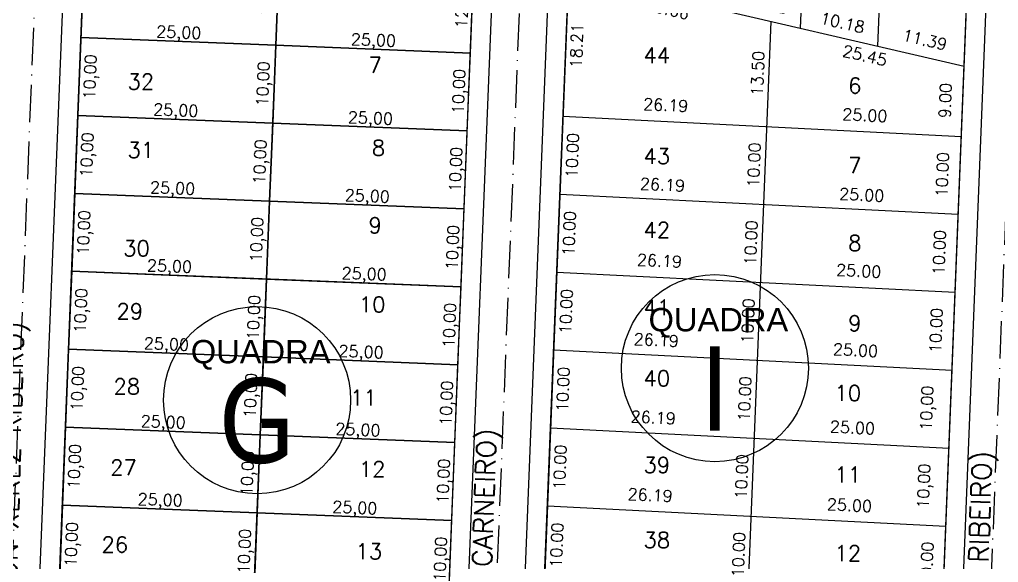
# Model space of a CAD drawing. Header units: millimetres. Extents: x 1794 to 8081, y 409 to 2272.
# Drawn here: x 5747 to 5872.6, y 897.6 to 967.2 of the extents above; entities that cross this region are included whole.
import ezdxf
from ezdxf.enums import TextEntityAlignment as Align

# ---------------------------------------------------------------- set-up
doc = ezdxf.new("R2010")
doc.units = ezdxf.units.MM
doc.linetypes.add('ACAD_ISO10W100', pattern=[18, 12, -3, 0, -3])
for name, color, linetype in [('02 - EIXO VIA', 2, 'ACAD_ISO10W100'), ('03 - CALÇADA', 1, 'Continuous'), ('BOUNDARY LOTES', 2, 'Continuous'), ('boundary quadras', 232, 'Continuous'), ('COT', 8, 'Continuous'), ('LOTES', 2, 'Continuous'), ('QUADRAS', 3, 'Continuous'), ('texto - ruas', 2, 'Continuous'), ('Texto Lotes', 31, 'Continuous'), ('TEXTO-80', 3, 'Continuous')]:
    doc.layers.add(name, color=color, linetype=linetype)
doc.styles.add('arcad1', font='romans.shx')
doc.styles.add('style1', font='tahoma.ttf')
doc.dimstyles.new('REGIS', dxfattribs={"dimtxt": 1.5, "dimasz": 0.12, "dimexe": 0, "dimexo": 0, "dimgap": 0, "dimtad": 0, "dimzin": 4, "dimdsep": 46, "dimtxsty": 'arcad1', "dimblk1": 'BOLA', "dimblk2": 'BOLA', "dimsah": 1, "dimcen": 0.12, "dimse1": 1, "dimse2": 1, "dimsd1": 1, "dimsd2": 1, "dimclrd": 256, "dimclre": 8, "dimclrt": 1, "dimadec": 0, "dimazin": 0, "dimtfac": 1.2, "dimtix": 1, "dimtmove": 2, "dimatfit": 3, "dimldrblk": 'BOLA', "dimfxl": 0, "dimfxlon": 1, "dimtvp": 2, "dimtolj": 1, "dimtzin": 4, "dimarcsym": 0})

# ---------------------------------------------------------------- blocks, each defined once
blk = doc.blocks.new('*D847')
at = {"layer": 'Defpoints', "color": 0}
for p in [(5837.28, 968.39), (5847.19, 966.09), (5846.99, 965.19)]:
    blk.add_point(p, dxfattribs=at)
at = {"layer": 'COT', "color": 1, "insert": (5842.71, 969.27), "char_height": 1.5, "attachment_point": 5, "rotation": 346.9164, "style": 'arcad1'}
blk.add_mtext('\\A1;10.18', dxfattribs=at)
blk = doc.blocks.new('BOLA')
for p, q in [((-1, 0), (1, 0)), ((0, -1), (0, 1))]:
    blk.add_line(p, q)
blk.add_circle((0, 0), 0.3)
blk = doc.blocks.new('*D848')
at = {"layer": 'Defpoints', "color": 0}
for p in [(5847.19, 966.09), (5857.11, 963.78), (5856.87, 962.72)]:
    blk.add_point(p, dxfattribs=at)
at = {"layer": 'COT', "color": 1, "insert": (5852.59, 966.8), "char_height": 1.5, "attachment_point": 5, "rotation": 346.9164, "style": 'arcad1'}
blk.add_mtext('\\A1;10.18', dxfattribs=at)
blk = doc.blocks.new('*D849')
at = {"layer": 'Defpoints', "color": 0}
for p in [(5857.11, 963.78), (5868.21, 961.2), (5868.02, 960.39)]:
    blk.add_point(p, dxfattribs=at)
at = {"layer": 'COT', "color": 1, "insert": (5863.15, 964.6), "char_height": 1.5, "attachment_point": 5, "rotation": 346.9164, "style": 'arcad1'}
blk.add_mtext('\\A1;11.39', dxfattribs=at)
blk = doc.blocks.new('*D182')
at = {"layer": 'Defpoints', "color": 0}
for p in [(5848.24, 992.28), (5847.19, 966.09), (5848.99, 966.01)]:
    blk.add_point(p, dxfattribs=at)
at = {"layer": 'COT', "color": 1, "insert": (5846.51, 979.23), "char_height": 1.5, "attachment_point": 5, "rotation": 87.719, "style": 'arcad1'}
blk.add_mtext('\\A1;26.22', dxfattribs=at)
blk = doc.blocks.new('*D183')
at = {"layer": 'Defpoints', "color": 0}
for p in [(5858.15, 989.88), (5857.11, 963.78), (5858.66, 963.72)]:
    blk.add_point(p, dxfattribs=at)
at = {"layer": 'COT', "color": 1, "insert": (5856.18, 976.89), "char_height": 1.5, "attachment_point": 5, "rotation": 87.719, "style": 'arcad1'}
blk.add_mtext('\\A1;26.12', dxfattribs=at)
blk = doc.blocks.new('*D184')
at = {"layer": 'Defpoints', "color": 0}
for p in [(5869.23, 986.92), (5868.21, 961.2), (5869.15, 961.17)]:
    blk.add_point(p, dxfattribs=at)
at = {"layer": 'COT', "color": 1, "insert": (5866.67, 974.14), "char_height": 1.5, "attachment_point": 5, "rotation": 87.719, "style": 'arcad1'}
blk.add_mtext('\\A1;25.74', dxfattribs=at)
blk = doc.blocks.new('*D850')
at = {"layer": 'Defpoints', "color": 0}
for p in [(5817.45, 973), (5843.42, 966.96), (5842.41, 962.62)]:
    blk.add_point(p, dxfattribs=at)
at = {"layer": 'COT', "color": 1, "insert": (5830.1, 968.56), "char_height": 1.5, "attachment_point": 5, "rotation": 346.9164, "style": 'arcad1'}
blk.add_mtext('\\A1;26.66', dxfattribs=at)
blk = doc.blocks.new('*D185')
at = {"layer": 'Defpoints', "color": 0}
for p in [(5843.42, 966.96), (5868.21, 961.2), (5867.18, 956.78)]:
    blk.add_point(p, dxfattribs=at)
at = {"layer": 'COT', "color": 1, "insert": (5855.46, 962.59), "char_height": 1.5, "attachment_point": 5, "rotation": 346.9164, "style": 'arcad1'}
blk.add_mtext('\\A1;25.45', dxfattribs=at)
blk = doc.blocks.new('*D851')
at = {"layer": 'Defpoints', "color": 0}
for p in [(5817.45, 973), (5816.72, 954.8), (5821.12, 954.63)]:
    blk.add_point(p, dxfattribs=at)
at = {"layer": 'COT', "color": 1, "insert": (5818.48, 963.85), "char_height": 1.5, "attachment_point": 5, "rotation": 87.719, "style": 'arcad1'}
blk.add_mtext('\\A1;18.21', dxfattribs=at)
blk = doc.blocks.new('*D852')
at = {"layer": 'Defpoints', "color": 0}
for p in [(5816.72, 954.8), (5816.32, 944.81), (5820.72, 944.64)]:
    blk.add_point(p, dxfattribs=at)
at = {"layer": 'COT', "color": 1, "insert": (5817.92, 949.75), "char_height": 1.5, "attachment_point": 5, "rotation": 87.719, "style": 'arcad1'}
blk.add_mtext('\\A1;10.00', dxfattribs=at)
blk = doc.blocks.new('*D853')
at = {"layer": 'Defpoints', "color": 0}
for p in [(5816.32, 944.81), (5815.93, 934.82), (5820.32, 934.64)]:
    blk.add_point(p, dxfattribs=at)
at = {"layer": 'COT', "color": 1, "insert": (5817.52, 939.76), "char_height": 1.5, "attachment_point": 5, "rotation": 87.719, "style": 'arcad1'}
blk.add_mtext('\\A1;10.00', dxfattribs=at)
blk = doc.blocks.new('*D854')
at = {"layer": 'Defpoints', "color": 0}
for p in [(5815.93, 934.82), (5815.53, 924.83), (5819.92, 924.65)]:
    blk.add_point(p, dxfattribs=at)
at = {"layer": 'COT', "color": 1, "insert": (5817.13, 929.77), "char_height": 1.5, "attachment_point": 5, "rotation": 87.719, "style": 'arcad1'}
blk.add_mtext('\\A1;10.00', dxfattribs=at)
blk = doc.blocks.new('*D855')
at = {"layer": 'Defpoints', "color": 0}
for p in [(5815.53, 924.83), (5815.13, 914.83), (5819.53, 914.66)]:
    blk.add_point(p, dxfattribs=at)
at = {"layer": 'COT', "color": 1, "insert": (5816.73, 919.77), "char_height": 1.5, "attachment_point": 5, "rotation": 87.719, "style": 'arcad1'}
blk.add_mtext('\\A1;10.00', dxfattribs=at)
blk = doc.blocks.new('*D856')
at = {"layer": 'Defpoints', "color": 0}
for p in [(5815.13, 914.83), (5814.73, 904.84), (5819.13, 904.67)]:
    blk.add_point(p, dxfattribs=at)
at = {"layer": 'COT', "color": 1, "insert": (5816.33, 909.78), "char_height": 1.5, "attachment_point": 5, "rotation": 87.719, "style": 'arcad1'}
blk.add_mtext('\\A1;10.00', dxfattribs=at)
blk = doc.blocks.new('*D857')
at = {"layer": 'Defpoints', "color": 0}
for p in [(5814.73, 904.84), (5814.33, 894.85), (5818.73, 894.67)]:
    blk.add_point(p, dxfattribs=at)
at = {"layer": 'COT', "color": 1, "insert": (5815.93, 899.79), "char_height": 1.5, "attachment_point": 5, "rotation": 87.719, "style": 'arcad1'}
blk.add_mtext('\\A1;10.00', dxfattribs=at)
blk = doc.blocks.new('*D869')
at = {"layer": 'Defpoints', "color": 0}
for p in [(5843.42, 966.96), (5842.88, 953.48), (5844.44, 953.42)]:
    blk.add_point(p, dxfattribs=at)
at = {"layer": 'COT', "color": 1, "insert": (5841.71, 960.28), "char_height": 1.5, "attachment_point": 5, "rotation": 87.719, "style": 'arcad1'}
blk.add_mtext('\\A1;13.50', dxfattribs=at)
blk = doc.blocks.new('*D870')
at = {"layer": 'Defpoints', "color": 0}
for p in [(5842.88, 953.48), (5842.48, 943.48), (5844.04, 943.42)]:
    blk.add_point(p, dxfattribs=at)
at = {"layer": 'COT', "color": 1, "insert": (5841.24, 948.54), "char_height": 1.5, "attachment_point": 5, "rotation": 87.719, "style": 'arcad1'}
blk.add_mtext('\\A1;10.00', dxfattribs=at)
blk = doc.blocks.new('*D871')
at = {"layer": 'Defpoints', "color": 0}
for p in [(5842.48, 943.48), (5842.08, 933.49), (5843.64, 933.43)]:
    blk.add_point(p, dxfattribs=at)
at = {"layer": 'COT', "color": 1, "insert": (5840.84, 938.55), "char_height": 1.5, "attachment_point": 5, "rotation": 87.719, "style": 'arcad1'}
blk.add_mtext('\\A1;10.00', dxfattribs=at)
blk = doc.blocks.new('*D872')
at = {"layer": 'Defpoints', "color": 0}
for p in [(5842.08, 933.49), (5841.69, 923.5), (5843.25, 923.44)]:
    blk.add_point(p, dxfattribs=at)
at = {"layer": 'COT', "color": 1, "insert": (5840.45, 928.55), "char_height": 1.5, "attachment_point": 5, "rotation": 87.719, "style": 'arcad1'}
blk.add_mtext('\\A1;10.00', dxfattribs=at)
blk = doc.blocks.new('*D873')
at = {"layer": 'Defpoints', "color": 0}
for p in [(5841.69, 923.5), (5841.29, 913.51), (5842.85, 913.44)]:
    blk.add_point(p, dxfattribs=at)
at = {"layer": 'COT', "color": 1, "insert": (5840.05, 918.56), "char_height": 1.5, "attachment_point": 5, "rotation": 87.719, "style": 'arcad1'}
blk.add_mtext('\\A1;10.00', dxfattribs=at)
blk = doc.blocks.new('*D874')
at = {"layer": 'Defpoints', "color": 0}
for p in [(5841.29, 913.51), (5840.89, 903.51), (5842.45, 903.45)]:
    blk.add_point(p, dxfattribs=at)
at = {"layer": 'COT', "color": 1, "insert": (5839.65, 908.57), "char_height": 1.5, "attachment_point": 5, "rotation": 87.719, "style": 'arcad1'}
blk.add_mtext('\\A1;10.00', dxfattribs=at)
blk = doc.blocks.new('*D875')
at = {"layer": 'Defpoints', "color": 0}
for p in [(5840.89, 903.51), (5840.49, 893.52), (5842.05, 893.46)]:
    blk.add_point(p, dxfattribs=at)
at = {"layer": 'COT', "color": 1, "insert": (5839.25, 898.58), "char_height": 1.5, "attachment_point": 5, "rotation": 87.719, "style": 'arcad1'}
blk.add_mtext('\\A1;10.00', dxfattribs=at)
blk = doc.blocks.new('*D883')
at = {"layer": 'Defpoints', "color": 0}
for p in [(5868.21, 961.2), (5867.85, 952.21), (5868.6, 952.18)]:
    blk.add_point(p, dxfattribs=at)
at = {"layer": 'COT', "color": 1, "insert": (5865.78, 956.8), "char_height": 1.5, "attachment_point": 5, "rotation": 87.719, "style": 'arcad1'}
blk.add_mtext('\\A1;9.00', dxfattribs=at)
blk = doc.blocks.new('*D884')
at = {"layer": 'Defpoints', "color": 0}
for p in [(5867.85, 952.21), (5867.45, 942.22), (5868.2, 942.19)]:
    blk.add_point(p, dxfattribs=at)
at = {"layer": 'COT', "color": 1, "insert": (5865.4, 947.3), "char_height": 1.5, "attachment_point": 5, "rotation": 87.719, "style": 'arcad1'}
blk.add_mtext('\\A1;10.00', dxfattribs=at)
blk = doc.blocks.new('*D885')
at = {"layer": 'Defpoints', "color": 0}
for p in [(5867.45, 942.22), (5867.05, 932.23), (5867.8, 932.2)]:
    blk.add_point(p, dxfattribs=at)
at = {"layer": 'COT', "color": 1, "insert": (5865, 937.31), "char_height": 1.5, "attachment_point": 5, "rotation": 87.719, "style": 'arcad1'}
blk.add_mtext('\\A1;10.00', dxfattribs=at)
blk = doc.blocks.new('*D886')
at = {"layer": 'Defpoints', "color": 0}
for p in [(5867.05, 932.23), (5866.65, 922.23), (5867.4, 922.2)]:
    blk.add_point(p, dxfattribs=at)
at = {"layer": 'COT', "color": 1, "insert": (5864.6, 927.32), "char_height": 1.5, "attachment_point": 5, "rotation": 87.719, "style": 'arcad1'}
blk.add_mtext('\\A1;10.00', dxfattribs=at)
blk = doc.blocks.new('*D887')
at = {"layer": 'Defpoints', "color": 0}
for p in [(5865.86, 902.25), (5865.46, 892.25), (5866.21, 892.23)]:
    blk.add_point(p, dxfattribs=at)
at = {"layer": 'COT', "color": 1, "insert": (5863.41, 897.34), "char_height": 1.5, "attachment_point": 5, "rotation": 87.719, "style": 'arcad1'}
blk.add_mtext('\\A1;10.00', dxfattribs=at)
blk = doc.blocks.new('*D199')
at = {"layer": 'Defpoints', "color": 0}
for p in [(5814.73, 904.84), (5840.89, 903.51), (5840.84, 902.56)]:
    blk.add_point(p, dxfattribs=at)
at = {"layer": 'COT', "color": 1, "insert": (5827.91, 906.22), "char_height": 1.5, "attachment_point": 5, "rotation": 357.0961, "style": 'arcad1'}
blk.add_mtext('\\A1;26.19', dxfattribs=at)
blk = doc.blocks.new('*D200')
at = {"layer": 'Defpoints', "color": 0}
for p in [(5840.89, 903.51), (5865.86, 902.25), (5865.81, 901.29)]:
    blk.add_point(p, dxfattribs=at)
at = {"layer": 'COT', "color": 1, "insert": (5853.48, 904.92), "char_height": 1.5, "attachment_point": 5, "rotation": 357.0961, "style": 'arcad1'}
blk.add_mtext('\\A1;25.00', dxfattribs=at)
blk = doc.blocks.new('*D201')
at = {"layer": 'Defpoints', "color": 0}
for p in [(5815.13, 914.83), (5841.29, 913.51), (5841.24, 912.51)]:
    blk.add_point(p, dxfattribs=at)
at = {"layer": 'COT', "color": 1, "insert": (5828.31, 916.17), "char_height": 1.5, "attachment_point": 5, "rotation": 357.0961, "style": 'arcad1'}
blk.add_mtext('\\A1;26.19', dxfattribs=at)
blk = doc.blocks.new('*D916')
at = {"layer": 'Defpoints', "color": 0}
for p in [(5841.29, 913.51), (5866.26, 912.24), (5866.21, 911.25)]:
    blk.add_point(p, dxfattribs=at)
at = {"layer": 'COT', "color": 1, "insert": (5853.87, 914.88), "char_height": 1.5, "attachment_point": 5, "rotation": 357.0961, "style": 'arcad1'}
blk.add_mtext('\\A1;25.00', dxfattribs=at)
blk = doc.blocks.new('*D202')
at = {"layer": 'Defpoints', "color": 0}
for p in [(5815.53, 924.83), (5841.69, 923.5), (5841.63, 922.44)]:
    blk.add_point(p, dxfattribs=at)
at = {"layer": 'COT', "color": 1, "insert": (5828.7, 926.1), "char_height": 1.5, "attachment_point": 5, "rotation": 357.0961, "style": 'arcad1'}
blk.add_mtext('\\A1;26.19', dxfattribs=at)
blk = doc.blocks.new('*D203')
at = {"layer": 'Defpoints', "color": 0}
for p in [(5841.69, 923.5), (5866.65, 922.23), (5866.6, 921.17)]:
    blk.add_point(p, dxfattribs=at)
at = {"layer": 'COT', "color": 1, "insert": (5854.27, 924.8), "char_height": 1.5, "attachment_point": 5, "rotation": 357.0961, "style": 'arcad1'}
blk.add_mtext('\\A1;25.00', dxfattribs=at)
blk = doc.blocks.new('*D204')
at = {"layer": 'Defpoints', "color": 0}
for p in [(5815.93, 934.82), (5842.08, 933.49), (5842.04, 932.61)]:
    blk.add_point(p, dxfattribs=at)
at = {"layer": 'COT', "color": 1, "insert": (5829.11, 936.27), "char_height": 1.5, "attachment_point": 5, "rotation": 357.0961, "style": 'arcad1'}
blk.add_mtext('\\A1;26.19', dxfattribs=at)
blk = doc.blocks.new('*D205')
at = {"layer": 'Defpoints', "color": 0}
for p in [(5842.08, 933.49), (5867.05, 932.23), (5867.01, 931.34)]:
    blk.add_point(p, dxfattribs=at)
at = {"layer": 'COT', "color": 1, "insert": (5854.67, 934.97), "char_height": 1.5, "attachment_point": 5, "rotation": 357.0961, "style": 'arcad1'}
blk.add_mtext('\\A1;25.00', dxfattribs=at)
blk = doc.blocks.new('*D206')
at = {"layer": 'Defpoints', "color": 0}
for p in [(5816.32, 944.81), (5842.48, 943.48), (5842.42, 942.36)]:
    blk.add_point(p, dxfattribs=at)
at = {"layer": 'COT', "color": 1, "insert": (5829.5, 946.02), "char_height": 1.5, "attachment_point": 5, "rotation": 357.0961, "style": 'arcad1'}
blk.add_mtext('\\A1;26.19', dxfattribs=at)
blk = doc.blocks.new('*D917')
at = {"layer": 'Defpoints', "color": 0}
for p in [(5842.48, 943.48), (5867.45, 942.22), (5867.39, 941.09)]:
    blk.add_point(p, dxfattribs=at)
at = {"layer": 'COT', "color": 1, "insert": (5855.06, 944.72), "char_height": 1.5, "attachment_point": 5, "rotation": 357.0961, "style": 'arcad1'}
blk.add_mtext('\\A1;25.00', dxfattribs=at)
blk = doc.blocks.new('*D207')
at = {"layer": 'Defpoints', "color": 0}
for p in [(5816.72, 954.8), (5842.88, 953.48), (5842.83, 952.57)]:
    blk.add_point(p, dxfattribs=at)
at = {"layer": 'COT', "color": 1, "insert": (5829.91, 956.23), "char_height": 1.5, "attachment_point": 5, "rotation": 357.0961, "style": 'arcad1'}
blk.add_mtext('\\A1;26.19', dxfattribs=at)
blk = doc.blocks.new('*D208')
at = {"layer": 'Defpoints', "color": 0}
for p in [(5842.88, 953.48), (5867.85, 952.21), (5867.8, 951.3)]:
    blk.add_point(p, dxfattribs=at)
at = {"layer": 'COT', "color": 1, "insert": (5855.47, 954.93), "char_height": 1.5, "attachment_point": 5, "rotation": 357.0961, "style": 'arcad1'}
blk.add_mtext('\\A1;25.00', dxfattribs=at)
blk = doc.blocks.new('NUM_quadra')
blk.add_circle((0, 0), 0.2)
at = {"insert": (-0.1419, 0.1285), "char_height": 0.05, "width": 0.2663, "attachment_point": 1, "style": 'style1'}
blk.add_mtext('\\fArial|b0|i0|c0|p34;QUADRA', dxfattribs=at)
at = {"style": 'style1'}
blk.add_attdef('00', text='', height=0.18, dxfattribs=at).set_placement((0, -0.1335), align=Align.CENTER)
blk = doc.blocks.new('*D1292')
at = {"layer": 'Defpoints', "color": 0}
for p in [(5755.45, 979.3), (5754.87, 964.89), (5759.98, 964.69)]:
    blk.add_point(p, dxfattribs=at)
at = {"layer": 'COT', "color": 1, "insert": (5756.7, 972.03), "char_height": 1.5, "attachment_point": 5, "rotation": 87.719, "style": 'arcad1'}
blk.add_mtext('\\A1;14,42', dxfattribs=at)
blk = doc.blocks.new('*D1293')
at = {"layer": 'Defpoints', "color": 0}
for p in [(5805.31, 974.92), (5807.81, 974.82), (5804.84, 962.9)]:
    blk.add_point(p, dxfattribs=at)
at = {"layer": 'COT', "color": 1, "insert": (5804.01, 968.95), "char_height": 1.5, "attachment_point": 5, "rotation": 87.7435, "style": 'arcad1'}
blk.add_mtext('\\A1;12,03', dxfattribs=at)
blk = doc.blocks.new('*D1294')
at = {"layer": 'Defpoints', "color": 0}
for p in [(5780.4, 977.11), (5779.88, 963.89), (5782.22, 963.8)]:
    blk.add_point(p, dxfattribs=at)
at = {"layer": 'COT', "color": 1, "insert": (5778.92, 970.55), "char_height": 1.5, "attachment_point": 5, "rotation": 87.719, "style": 'arcad1'}
blk.add_mtext('\\A1;13,22', dxfattribs=at)
blk = doc.blocks.new('*D1295')
at = {"layer": 'Defpoints', "color": 0}
for p in [(5779.88, 963.89), (5779.48, 953.9), (5781.82, 953.81)]:
    blk.add_point(p, dxfattribs=at)
at = {"layer": 'COT', "color": 1, "insert": (5778.45, 958.95), "char_height": 1.5, "attachment_point": 5, "rotation": 87.719, "style": 'arcad1'}
blk.add_mtext('\\A1;10,00', dxfattribs=at)
blk = doc.blocks.new('*D1296')
at = {"layer": 'Defpoints', "color": 0}
for p in [(5779.48, 953.9), (5779.08, 943.91), (5781.43, 943.82)]:
    blk.add_point(p, dxfattribs=at)
at = {"layer": 'COT', "color": 1, "insert": (5778.06, 948.95), "char_height": 1.5, "attachment_point": 5, "rotation": 87.719, "style": 'arcad1'}
blk.add_mtext('\\A1;10,00', dxfattribs=at)
blk = doc.blocks.new('*D1297')
at = {"layer": 'Defpoints', "color": 0}
for p in [(5779.08, 943.91), (5778.66, 933.92), (5781.03, 933.82)]:
    blk.add_point(p, dxfattribs=at)
at = {"layer": 'COT', "color": 1, "insert": (5777.66, 938.96), "char_height": 1.5, "attachment_point": 5, "rotation": 87.719, "style": 'arcad1'}
blk.add_mtext('\\A1;10,00', dxfattribs=at)
blk = doc.blocks.new('*D1298')
at = {"layer": 'Defpoints', "color": 0}
for p in [(5778.66, 933.92), (5778.26, 923.93), (5780.63, 923.83)]:
    blk.add_point(p, dxfattribs=at)
at = {"layer": 'COT', "color": 1, "insert": (5777.26, 928.97), "char_height": 1.5, "attachment_point": 5, "rotation": 87.719, "style": 'arcad1'}
blk.add_mtext('\\A1;10,00', dxfattribs=at)
blk = doc.blocks.new('*D1299')
at = {"layer": 'Defpoints', "color": 0}
for p in [(5778.26, 923.93), (5777.89, 913.93), (5780.23, 913.84)]:
    blk.add_point(p, dxfattribs=at)
at = {"layer": 'COT', "color": 1, "insert": (5776.86, 918.98), "char_height": 1.5, "attachment_point": 5, "rotation": 87.719, "style": 'arcad1'}
blk.add_mtext('\\A1;10,00', dxfattribs=at)
blk = doc.blocks.new('*D1300')
at = {"layer": 'Defpoints', "color": 0}
for p in [(5777.89, 913.93), (5777.49, 903.94), (5779.83, 903.85)]:
    blk.add_point(p, dxfattribs=at)
at = {"layer": 'COT', "color": 1, "insert": (5776.46, 908.99), "char_height": 1.5, "attachment_point": 5, "rotation": 87.719, "style": 'arcad1'}
blk.add_mtext('\\A1;10,00', dxfattribs=at)
blk = doc.blocks.new('*D1301')
at = {"layer": 'Defpoints', "color": 0}
for p in [(5777.49, 903.94), (5777.09, 893.95), (5779.44, 893.86)]:
    blk.add_point(p, dxfattribs=at)
at = {"layer": 'COT', "color": 1, "insert": (5776.07, 898.99), "char_height": 1.5, "attachment_point": 5, "rotation": 87.719, "style": 'arcad1'}
blk.add_mtext('\\A1;10,00', dxfattribs=at)
blk = doc.blocks.new('*D1315')
at = {"layer": 'Defpoints', "color": 0}
for p in [(5752.5, 904.94), (5757.63, 904.73), (5752.1, 894.94)]:
    blk.add_point(p, dxfattribs=at)
at = {"layer": 'COT', "color": 1, "insert": (5753.87, 899.88), "char_height": 1.5, "attachment_point": 5, "rotation": 87.719, "style": 'arcad1'}
blk.add_mtext('\\A1;10,00', dxfattribs=at)
blk = doc.blocks.new('*D1316')
at = {"layer": 'Defpoints', "color": 0}
for p in [(5752.9, 914.93), (5758.03, 914.72), (5752.5, 904.94)]:
    blk.add_point(p, dxfattribs=at)
at = {"layer": 'COT', "color": 1, "insert": (5754.26, 909.87), "char_height": 1.5, "attachment_point": 5, "rotation": 87.719, "style": 'arcad1'}
blk.add_mtext('\\A1;10,00', dxfattribs=at)
blk = doc.blocks.new('*D1317')
at = {"layer": 'Defpoints', "color": 0}
for p in [(5753.29, 924.92), (5758.43, 924.72), (5752.9, 914.93)]:
    blk.add_point(p, dxfattribs=at)
at = {"layer": 'COT', "color": 1, "insert": (5754.66, 919.86), "char_height": 1.5, "attachment_point": 5, "rotation": 87.719, "style": 'arcad1'}
blk.add_mtext('\\A1;10,00', dxfattribs=at)
blk = doc.blocks.new('*D1318')
at = {"layer": 'Defpoints', "color": 0}
for p in [(5753.69, 934.91), (5758.83, 934.71), (5753.29, 924.92)]:
    blk.add_point(p, dxfattribs=at)
at = {"layer": 'COT', "color": 1, "insert": (5755.06, 929.85), "char_height": 1.5, "attachment_point": 5, "rotation": 87.719, "style": 'arcad1'}
blk.add_mtext('\\A1;10,00', dxfattribs=at)
blk = doc.blocks.new('*D1319')
at = {"layer": 'Defpoints', "color": 0}
for p in [(5754.09, 944.91), (5759.23, 944.7), (5753.69, 934.91)]:
    blk.add_point(p, dxfattribs=at)
at = {"layer": 'COT', "color": 1, "insert": (5755.46, 939.85), "char_height": 1.5, "attachment_point": 5, "rotation": 87.719, "style": 'arcad1'}
blk.add_mtext('\\A1;10,00', dxfattribs=at)
blk = doc.blocks.new('*D1320')
at = {"layer": 'Defpoints', "color": 0}
for p in [(5754.48, 954.9), (5759.62, 954.69), (5754.09, 944.91)]:
    blk.add_point(p, dxfattribs=at)
at = {"layer": 'COT', "color": 1, "insert": (5755.86, 949.84), "char_height": 1.5, "attachment_point": 5, "rotation": 87.719, "style": 'arcad1'}
blk.add_mtext('\\A1;10,00', dxfattribs=at)
blk = doc.blocks.new('*D1321')
at = {"layer": 'Defpoints', "color": 0}
for p in [(5754.88, 964.89), (5760.02, 964.69), (5754.48, 954.9)]:
    blk.add_point(p, dxfattribs=at)
at = {"layer": 'COT', "color": 1, "insert": (5756.25, 959.83), "char_height": 1.5, "attachment_point": 5, "rotation": 87.719, "style": 'arcad1'}
blk.add_mtext('\\A1;10,00', dxfattribs=at)
blk = doc.blocks.new('*D1322')
at = {"layer": 'Defpoints', "color": 0}
for p in [(5804.84, 962.9), (5804.44, 952.91), (5806.94, 952.81)]:
    blk.add_point(p, dxfattribs=at)
at = {"layer": 'COT', "color": 1, "insert": (5803.57, 957.95), "char_height": 1.5, "attachment_point": 5, "rotation": 87.7435, "style": 'arcad1'}
blk.add_mtext('\\A1;10,00', dxfattribs=at)
blk = doc.blocks.new('*D1323')
at = {"layer": 'Defpoints', "color": 0}
for p in [(5804.44, 952.91), (5804.04, 942.92), (5806.55, 942.82)]:
    blk.add_point(p, dxfattribs=at)
at = {"layer": 'COT', "color": 1, "insert": (5803.18, 947.95), "char_height": 1.5, "attachment_point": 5, "rotation": 87.7435, "style": 'arcad1'}
blk.add_mtext('\\A1;10,00', dxfattribs=at)
blk = doc.blocks.new('*D1324')
at = {"layer": 'Defpoints', "color": 0}
for p in [(5804.04, 942.92), (5803.64, 932.92), (5806.16, 932.82)]:
    blk.add_point(p, dxfattribs=at)
at = {"layer": 'COT', "color": 1, "insert": (5802.78, 937.96), "char_height": 1.5, "attachment_point": 5, "rotation": 87.7435, "style": 'arcad1'}
blk.add_mtext('\\A1;10,00', dxfattribs=at)
blk = doc.blocks.new('*D1325')
at = {"layer": 'Defpoints', "color": 0}
for p in [(5803.64, 932.92), (5803.24, 922.93), (5805.76, 922.83)]:
    blk.add_point(p, dxfattribs=at)
at = {"layer": 'COT', "color": 1, "insert": (5802.39, 927.97), "char_height": 1.5, "attachment_point": 5, "rotation": 87.7435, "style": 'arcad1'}
blk.add_mtext('\\A1;10,00', dxfattribs=at)
blk = doc.blocks.new('*D1326')
at = {"layer": 'Defpoints', "color": 0}
for p in [(5803.24, 922.93), (5802.84, 912.94), (5805.37, 912.84)]:
    blk.add_point(p, dxfattribs=at)
at = {"layer": 'COT', "color": 1, "insert": (5802, 917.98), "char_height": 1.5, "attachment_point": 5, "rotation": 87.7435, "style": 'arcad1'}
blk.add_mtext('\\A1;10,00', dxfattribs=at)
blk = doc.blocks.new('*D1327')
at = {"layer": 'Defpoints', "color": 0}
for p in [(5802.84, 912.94), (5802.45, 902.95), (5804.98, 902.85)]:
    blk.add_point(p, dxfattribs=at)
at = {"layer": 'COT', "color": 1, "insert": (5801.6, 907.98), "char_height": 1.5, "attachment_point": 5, "rotation": 87.7435, "style": 'arcad1'}
blk.add_mtext('\\A1;10,00', dxfattribs=at)
blk = doc.blocks.new('*D1328')
at = {"layer": 'Defpoints', "color": 0}
for p in [(5802.45, 902.95), (5802.05, 892.96), (5804.58, 892.86)]:
    blk.add_point(p, dxfattribs=at)
at = {"layer": 'COT', "color": 1, "insert": (5801.21, 897.99), "char_height": 1.5, "attachment_point": 5, "rotation": 87.7435, "style": 'arcad1'}
blk.add_mtext('\\A1;10,00', dxfattribs=at)
blk = doc.blocks.new('*D1351')
at = {"layer": 'Defpoints', "color": 0}
for p in [(5752.51, 904.94), (5777.49, 903.94), (5777.38, 901.32)]:
    blk.add_point(p, dxfattribs=at)
at = {"layer": 'COT', "color": 1, "insert": (5765.04, 905.39), "char_height": 1.5, "attachment_point": 5, "rotation": 357.719, "style": 'arcad1'}
blk.add_mtext('\\A1;25,00', dxfattribs=at)
blk = doc.blocks.new('*D1352')
at = {"layer": 'Defpoints', "color": 0}
for p in [(5777.49, 903.94), (5802.47, 902.95), (5802.36, 900.33)]:
    blk.add_point(p, dxfattribs=at)
at = {"layer": 'COT', "color": 1, "insert": (5790.02, 904.39), "char_height": 1.5, "attachment_point": 5, "rotation": 357.719, "style": 'arcad1'}
blk.add_mtext('\\A1;25,00', dxfattribs=at)
blk = doc.blocks.new('*D1353')
at = {"layer": 'Defpoints', "color": 0}
for p in [(5752.91, 914.93), (5777.89, 913.93), (5777.78, 911.31)]:
    blk.add_point(p, dxfattribs=at)
at = {"layer": 'COT', "color": 1, "insert": (5765.43, 915.38), "char_height": 1.5, "attachment_point": 5, "rotation": 357.719, "style": 'arcad1'}
blk.add_mtext('\\A1;25,00', dxfattribs=at)
blk = doc.blocks.new('*D1354')
at = {"layer": 'Defpoints', "color": 0}
for p in [(5777.89, 913.93), (5802.86, 912.94), (5802.76, 910.32)]:
    blk.add_point(p, dxfattribs=at)
at = {"layer": 'COT', "color": 1, "insert": (5790.41, 914.39), "char_height": 1.5, "attachment_point": 5, "rotation": 357.719, "style": 'arcad1'}
blk.add_mtext('\\A1;25,00', dxfattribs=at)
blk = doc.blocks.new('*D1355')
at = {"layer": 'Defpoints', "color": 0}
for p in [(5753.3, 924.92), (5778.29, 923.93), (5778.18, 921.31)]:
    blk.add_point(p, dxfattribs=at)
at = {"layer": 'COT', "color": 1, "insert": (5765.83, 925.37), "char_height": 1.5, "attachment_point": 5, "rotation": 357.719, "style": 'arcad1'}
blk.add_mtext('\\A1;25,00', dxfattribs=at)
blk = doc.blocks.new('*D1356')
at = {"layer": 'Defpoints', "color": 0}
for p in [(5778.29, 923.93), (5803.26, 922.93), (5803.16, 920.31)]:
    blk.add_point(p, dxfattribs=at)
at = {"layer": 'COT', "color": 1, "insert": (5790.81, 924.38), "char_height": 1.5, "attachment_point": 5, "rotation": 357.719, "style": 'arcad1'}
blk.add_mtext('\\A1;25,00', dxfattribs=at)
blk = doc.blocks.new('*D1357')
at = {"layer": 'Defpoints', "color": 0}
for p in [(5753.7, 934.91), (5778.68, 933.92), (5778.58, 931.3)]:
    blk.add_point(p, dxfattribs=at)
at = {"layer": 'COT', "color": 1, "insert": (5766.23, 935.36), "char_height": 1.5, "attachment_point": 5, "rotation": 357.719, "style": 'arcad1'}
blk.add_mtext('\\A1;25,00', dxfattribs=at)
blk = doc.blocks.new('*D1358')
at = {"layer": 'Defpoints', "color": 0}
for p in [(5778.68, 933.92), (5803.66, 932.93), (5803.56, 930.3)]:
    blk.add_point(p, dxfattribs=at)
at = {"layer": 'COT', "color": 1, "insert": (5791.21, 934.37), "char_height": 1.5, "attachment_point": 5, "rotation": 357.719, "style": 'arcad1'}
blk.add_mtext('\\A1;25,00', dxfattribs=at)
blk = doc.blocks.new('*D1359')
at = {"layer": 'Defpoints', "color": 0}
for p in [(5754.1, 944.91), (5779.08, 943.91), (5778.98, 941.29)]:
    blk.add_point(p, dxfattribs=at)
at = {"layer": 'COT', "color": 1, "insert": (5766.63, 945.36), "char_height": 1.5, "attachment_point": 5, "rotation": 357.719, "style": 'arcad1'}
blk.add_mtext('\\A1;25,00', dxfattribs=at)
blk = doc.blocks.new('*D1360')
at = {"layer": 'Defpoints', "color": 0}
for p in [(5779.08, 943.91), (5804.06, 942.92), (5803.95, 940.3)]:
    blk.add_point(p, dxfattribs=at)
at = {"layer": 'COT', "color": 1, "insert": (5791.61, 944.36), "char_height": 1.5, "attachment_point": 5, "rotation": 357.719, "style": 'arcad1'}
blk.add_mtext('\\A1;25,00', dxfattribs=at)
blk = doc.blocks.new('*D1361')
at = {"layer": 'Defpoints', "color": 0}
for p in [(5754.5, 954.9), (5779.48, 953.9), (5779.37, 951.28)]:
    blk.add_point(p, dxfattribs=at)
at = {"layer": 'COT', "color": 1, "insert": (5767.03, 955.35), "char_height": 1.5, "attachment_point": 5, "rotation": 357.719, "style": 'arcad1'}
blk.add_mtext('\\A1;25,00', dxfattribs=at)
blk = doc.blocks.new('*D1362')
at = {"layer": 'Defpoints', "color": 0}
for p in [(5779.48, 953.9), (5804.46, 952.91), (5804.35, 950.29)]:
    blk.add_point(p, dxfattribs=at)
at = {"layer": 'COT', "color": 1, "insert": (5792.01, 954.35), "char_height": 1.5, "attachment_point": 5, "rotation": 357.719, "style": 'arcad1'}
blk.add_mtext('\\A1;25,00', dxfattribs=at)
blk = doc.blocks.new('*D1363')
at = {"layer": 'Defpoints', "color": 0}
for p in [(5754.9, 964.89), (5779.88, 963.89), (5779.77, 961.27)]:
    blk.add_point(p, dxfattribs=at)
at = {"layer": 'COT', "color": 1, "insert": (5767.42, 965.34), "char_height": 1.5, "attachment_point": 5, "rotation": 357.719, "style": 'arcad1'}
blk.add_mtext('\\A1;25,00', dxfattribs=at)
blk = doc.blocks.new('*D1364')
at = {"layer": 'Defpoints', "color": 0}
for p in [(5779.88, 963.89), (5804.85, 962.9), (5804.75, 960.28)]:
    blk.add_point(p, dxfattribs=at)
at = {"layer": 'COT', "color": 1, "insert": (5792.4, 964.35), "char_height": 1.5, "attachment_point": 5, "rotation": 357.719, "style": 'arcad1'}
blk.add_mtext('\\A1;25,00', dxfattribs=at)
blk = doc.blocks.new('*D1552')
at = {"layer": 'Defpoints', "color": 0}
for p in [(5866.26, 912.24), (5867, 912.21), (5865.86, 902.25)]:
    blk.add_point(p, dxfattribs=at)
at = {"layer": 'COT', "color": 1, "insert": (5863.24, 907.36), "char_height": 1.5, "attachment_point": 5, "rotation": 87.719, "style": 'arcad1'}
blk.add_mtext('\\A1;10,00', dxfattribs=at)
blk = doc.blocks.new('*D1553')
at = {"layer": 'Defpoints', "color": 0}
for p in [(5866.65, 922.23), (5867.4, 922.2), (5866.26, 912.24)]:
    blk.add_point(p, dxfattribs=at)
at = {"layer": 'COT', "color": 1, "insert": (5863.63, 917.35), "char_height": 1.5, "attachment_point": 5, "rotation": 87.719, "style": 'arcad1'}
blk.add_mtext('\\A1;10,00', dxfattribs=at)

msp = doc.modelspace()

# ---------------------------------------------------------------- linework, layer by layer
at = {"layer": '02 - EIXO VIA', "ltscale": 0.4}
for p, q in [((5743.398, 830.033), (5755.555, 1135.254)), ((5802.816, 758.95), (5812.972, 1013.92)), ((5866.136, 755.945), (5875.869, 1000.317))]:
    msp.add_line(p, q, dxfattribs=at)
at = {"layer": '03 - CALÇADA'}
for p, q in [((5747.136, 833.423), (5754.005, 1005.881)), ((5802.098, 831.392), (5808.884, 1001.76)), ((5806.799, 768.503), (5815.994, 999.346)), ((5862.925, 765.786), (5871.823, 989.174))]:
    msp.add_line(p, q, dxfattribs=at)
at = {"layer": 'BOUNDARY LOTES'}
for points in [[(5780.403, 977.106), (5775.394, 977.546), (5765.421, 978.423), (5755.452, 979.299), (5754.88, 964.89), (5779.877, 963.894)], [(5805.317, 974.917), (5795.34, 975.794), (5785.367, 976.67), (5780.403, 977.106), (5779.877, 963.894), (5804.84, 962.9)], [(5779.877, 963.894), (5754.88, 964.89), (5754.484, 954.898), (5779.479, 953.902)], [(5804.84, 962.9), (5779.877, 963.894), (5779.479, 953.902), (5804.443, 952.908)], [(5779.479, 953.902), (5754.484, 954.898), (5754.087, 944.906), (5779.081, 943.91)], [(5804.443, 952.908), (5779.479, 953.902), (5779.081, 943.91), (5804.046, 942.916)], [(5779.081, 943.91), (5754.087, 944.906), (5753.691, 934.913), (5778.683, 933.918)], [(5804.046, 942.916), (5779.081, 943.91), (5778.683, 933.918), (5803.65, 932.923)], [(5778.683, 933.918), (5753.691, 934.913), (5753.294, 924.921), (5778.285, 923.926)], [(5803.65, 932.923), (5778.683, 933.918), (5778.285, 923.926), (5803.253, 922.931)], [(5778.285, 923.926), (5753.294, 924.921), (5752.898, 914.929), (5777.887, 913.934)], [(5803.253, 922.931), (5778.285, 923.926), (5777.887, 913.934), (5802.856, 912.939)], [(5777.887, 913.934), (5752.898, 914.929), (5752.501, 904.937), (5777.489, 903.942)], [(5802.856, 912.939), (5777.887, 913.934), (5777.489, 903.942), (5802.46, 902.947)], [(5777.489, 903.942), (5752.501, 904.937), (5752.105, 894.945), (5777.091, 893.95)], [(5802.46, 902.947), (5777.489, 903.942), (5777.091, 893.95), (5802.063, 892.955)]]:
    msp.add_lwpolyline(points, close=True, dxfattribs=at)
at = {"layer": 'boundary quadras'}
for points in [[(5806.313, 1000.024, 0.0263675), (5756.443, 1004.269), (5749.654, 833.825, 0.4161219), (5753.517, 829.668, 0.0007071), (5753.529, 829.667), (5795.479, 828.151, 0.4131353), (5799.62, 831.989)], [(5869.231, 986.919, 0.0274041), (5818.45, 998.183), (5809.353, 769.798), (5822.384, 769.279), (5860.485, 767.347)]]:
    msp.add_lwpolyline(points, format="xyb", close=True, dxfattribs=at)
at = {"layer": 'LOTES'}
for p, q in [((5847.195, 966.086), (5848.238, 992.285)), ((5857.111, 963.781), (5858.151, 989.878)), ((5774.5, 828.909), (5780.403, 977.106)), ((5817.447, 973), (5868.207, 961.203)), ((5836.511, 793.595), (5843.416, 966.964)), ((5804.835, 962.9), (5754.874, 964.89)), ((5804.437, 952.908), (5754.476, 954.898)), ((5816.722, 954.804), (5867.848, 952.211)), ((5804.039, 942.916), (5754.078, 944.906)), ((5816.324, 944.812), (5867.45, 942.218)), ((5803.641, 932.924), (5753.68, 934.914)), ((5815.926, 934.819), (5867.052, 932.226)), ((5803.243, 922.932), (5753.282, 924.922)), ((5815.528, 924.826), (5866.654, 922.233)), ((5802.845, 912.94), (5752.884, 914.93)), ((5815.13, 914.834), (5866.256, 912.24)), ((5802.447, 902.948), (5752.486, 904.938)), ((5814.732, 904.841), (5865.858, 902.248))]:
    msp.add_line(p, q, dxfattribs=at)
at = {"layer": 'QUADRAS'}
for p, q in [((5749.654, 833.825), (5756.483, 1005.282)), ((5799.62, 831.989), (5806.368, 1001.403)), ((5809.313, 768.799), (5818.469, 998.677)), ((5860.447, 766.391), (5869.309, 988.875))]:
    msp.add_line(p, q, dxfattribs=at)

# ---------------------------------------------------------------- block references
at = {"layer": 'TEXTO-80', "xscale": 60, "yscale": 60, "zscale": 60}
msp.add_blockref('NUM_quadra', (5836.214, 922.5), dxfattribs=at).add_auto_attribs({'00': 'I'})
at = {"layer": 'TEXTO-80'}
ref = msp.add_blockref('NUM_quadra', (5777.481, 918.396, -33), dxfattribs=dict(at, xscale=60, yscale=60, zscale=60))
ref.add_attrib('00', 'G', dxfattribs={"layer": '0', "height": 10.8, "style": 'style1'}).set_placement((5777.481, 910.389), align=Align.CENTER)

# ---------------------------------------------------------------- texts
at = {"layer": 'texto - ruas', "char_height": 2.5, "width": 122.85234, "attachment_point": 1}
for s, insert, rotation in [('{\\Fromans|c0;RUA 05 (RUA RDº NEWTON XEREZ RIBEIRO)}', (5743.014, 855.372), 88.38666), ('{\\Fromans|c0;RUA 06 (RUA EMANUELA CASTRO  CARNEIRO)}', (5802.965, 838.27), 87.94466), ('{\\Fromans|c0;RUA 07 (RUA RAIMUNDA LOPES RIBEIRO)}', (5866.955, 843.092), 88.06976)]:
    msp.add_mtext(s, dxfattribs=dict(at, insert=insert, rotation=rotation))
at = {"layer": 'Texto Lotes', "style": 'arcad1'}
for s, p in [('44', (5828.774, 962.614)), ('7', (5792.646, 961.366)), ('32', (5762.566, 959.23)), ('6', (5854.186, 958.729)), ('31', (5762.566, 950.463)), ('8', (5793.036, 950.745)), ('43', (5828.774, 949.676)), ('7', (5854.186, 948.485)), ('9', (5792.64, 940.809)), ('42', (5828.774, 940.221)), ('8', (5854.186, 938.533)), ('30', (5762.007, 937.857)), ('29', (5761.151, 929.785)), ('10', (5792.236, 930.655)), ('41', (5828.774, 930.269)), ('9', (5854.186, 928.249)), ('40', (5828.774, 921.187)), ('28', (5760.767, 920.151)), ('11', (5791.144, 918.707)), ('10', (5853.281, 919.292)), ('27', (5760.353, 909.753)), ('39', (5828.774, 910.073)), ('12', (5792.238, 909.537)), ('11', (5853.281, 908.842)), ('26', (5759.216, 899.874)), ('38', (5828.774, 900.453)), ('13', (5791.819, 899.001)), ('12', (5853.281, 898.764))]:
    msp.add_text(s, height=2, dxfattribs=at).set_placement(p, align=Align.MIDDLE_CENTER)

# ---------------------------------------------------------------- dimensions: what is measured, and where the dimension line sits
at = {"layer": 'COT'}
for p1, p2, distance, picture, middle in [((5848.238, 992.285), (5847.195, 966.086), 1.794, '*D182', (5846.511, 979.233)), ((5858.151, 989.878), (5857.111, 963.781), 1.548, '*D183', (5856.18, 976.888)), ((5869.231, 986.919), (5868.207, 961.203), 0.948, '*D184', (5866.669, 974.142)), ((5817.447, 973), (5816.722, 954.804), 4.4, '*D851', (5818.483, 963.846)), ((5817.447, 973), (5843.416, 966.964), -4.459, '*D850', (5830.101, 968.561)), ((5837.279, 968.391), (5847.195, 966.086), -0.917, '*D847', (5842.708, 969.267)), ((5847.195, 966.086), (5857.111, 963.781), -1.086, '*D848', (5852.586, 966.798)), ((5843.416, 966.964), (5842.879, 953.478), 1.561, '*D869', (5841.71, 960.278)), ((5843.416, 966.964), (5868.207, 961.203), -4.536, '*D185', (5855.464, 962.587)), ((5857.111, 963.781), (5868.207, 961.203), -0.838, '*D849', (5863.148, 964.598)), ((5868.207, 961.203), (5867.848, 952.211), 0.748, '*D883', (5865.778, 956.796)), ((5816.722, 954.804), (5842.879, 953.478), -0.913, '*D207', (5829.906, 956.226)), ((5816.324, 944.812), (5842.481, 943.485), -1.131, '*D206', (5829.497, 946.015)), ((5815.926, 934.819), (5842.083, 933.492), -0.884, '*D204', (5829.112, 936.269)), ((5815.528, 924.826), (5841.685, 923.5), -1.06, '*D202', (5828.705, 926.1)), ((5815.13, 914.834), (5841.287, 913.507), -0.995, '*D201', (5828.31, 916.173)), ((5814.732, 904.841), (5840.889, 903.514), -0.959, '*D199', (5827.914, 906.216))]:
    dim = msp.add_aligned_dim(p1=p1, p2=p2, distance=distance, dimstyle='REGIS', dxfattribs=at)
    dim.commit()
    dim.dimension.update_dxf_attribs({"geometry": picture, "text_midpoint": middle})
for p1, p2, distance, picture, middle in [((5755.448, 979.299), (5754.874, 964.89), 5.112, '*D1292', (5756.701, 972.033)), ((5780.403, 977.106), (5779.877, 963.894), 2.346, '*D1294', (5778.916, 970.549)), ((5804.84, 962.9), (5805.313, 974.917), -2.5, '*D1293', (5804.006, 968.951)), ((5754.897, 964.889), (5779.877, 963.894), -2.621, '*D1363', (5767.425, 965.341)), ((5754.499, 954.897), (5779.479, 953.902), -2.621, '*D1361', (5767.027, 955.349)), ((5754.101, 944.905), (5779.081, 943.91), -2.621, '*D1359', (5766.629, 945.357)), ((5753.703, 934.913), (5778.683, 933.918), -2.621, '*D1357', (5766.231, 935.365)), ((5753.305, 924.921), (5778.285, 923.926), -2.621, '*D1355', (5765.833, 925.373)), ((5752.907, 914.929), (5777.887, 913.934), -2.621, '*D1353', (5765.435, 915.381)), ((5752.509, 904.937), (5777.489, 903.942), -2.621, '*D1351', (5765.037, 905.388))]:
    dim = msp.add_aligned_dim(p1=p1, p2=p2, distance=distance, dimstyle='REGIS', override={"dimdsep": 44}, dxfattribs=at)
    dim.commit()
    dim.dimension.update_dxf_attribs({"geometry": picture, "text_midpoint": middle})
for base, p1, p2, angle, picture, middle in [((5760.021, 964.685), (5754.484, 954.898), (5754.88, 964.89), 267.71902, '*D1321', (5756.254, 959.831)), ((5804.75, 960.28), (5779.877, 963.894), (5804.855, 962.903), 177.71902, '*D1364', (5792.404, 964.346)), ((5781.823, 953.809), (5779.877, 963.894), (5779.479, 953.902), 87.71902, '*D1295', (5778.454, 958.947)), ((5806.944, 952.809), (5804.84, 962.9), (5804.437, 952.908), 267.74352, '*D1322', (5803.572, 957.946)), ((5759.623, 954.693), (5754.087, 944.906), (5754.484, 954.898), 267.71902, '*D1320', (5755.856, 949.839)), ((5804.352, 950.288), (5779.479, 953.902), (5804.457, 952.911), 177.71902, '*D1362', (5792.006, 954.354)), ((5781.425, 943.817), (5779.479, 953.902), (5779.081, 943.91), 87.71902, '*D1296', (5778.056, 948.955)), ((5806.55, 942.817), (5804.437, 952.908), (5804.039, 942.916), 267.74352, '*D1323', (5803.179, 947.954)), ((5759.225, 944.701), (5753.691, 934.913), (5754.087, 944.906), 267.71902, '*D1319', (5755.458, 939.847)), ((5803.954, 940.296), (5779.081, 943.91), (5804.059, 942.918), 177.71902, '*D1360', (5791.608, 944.362)), ((5781.027, 933.825), (5779.081, 943.91), (5778.66, 933.919), 87.71902, '*D1297', (5777.658, 938.963)), ((5806.157, 932.825), (5804.039, 942.916), (5803.641, 932.924), 267.74352, '*D1324', (5802.785, 937.961)), ((5758.827, 934.709), (5753.294, 924.921), (5753.691, 934.913), 267.71902, '*D1318', (5755.06, 929.855)), ((5803.556, 930.304), (5778.683, 933.918), (5803.661, 932.926), 177.71902, '*D1358', (5791.21, 934.37)), ((5780.629, 923.832), (5778.66, 933.919), (5778.262, 923.927), 87.71902, '*D1298', (5777.26, 928.971)), ((5805.763, 922.832), (5803.641, 932.924), (5803.243, 922.932), 267.74352, '*D1325', (5802.391, 927.969)), ((5758.429, 924.717), (5752.898, 914.929), (5753.294, 924.921), 267.71902, '*D1317', (5754.662, 919.863)), ((5803.158, 920.312), (5778.285, 923.926), (5803.263, 922.934), 177.71902, '*D1356', (5790.812, 924.378)), ((5780.231, 913.84), (5778.262, 923.927), (5777.887, 913.934), 87.71902, '*D1299', (5776.862, 918.979)), ((5805.369, 912.84), (5803.243, 922.932), (5802.845, 912.94), 267.74352, '*D1326', (5801.997, 917.977)), ((5867.402, 922.203), (5866.256, 912.24), (5866.654, 922.233), 87.71902, '*D1553', (5863.635, 917.349)), ((5758.031, 914.725), (5752.501, 904.937), (5752.898, 914.929), 267.71902, '*D1316', (5754.264, 909.871)), ((5802.76, 910.32), (5777.887, 913.934), (5802.865, 912.942), 177.71902, '*D1354', (5790.414, 914.386)), ((5779.833, 903.848), (5777.887, 913.934), (5777.489, 903.942), 87.71902, '*D1300', (5776.464, 908.986)), ((5804.975, 902.848), (5802.845, 912.94), (5802.447, 902.948), 267.74352, '*D1327', (5801.604, 907.985)), ((5867.004, 912.211), (5865.858, 902.248), (5866.256, 912.24), 87.71902, '*D1552', (5863.237, 907.356)), ((5757.633, 904.733), (5752.105, 894.945), (5752.501, 904.937), 267.71902, '*D1315', (5753.866, 899.879)), ((5802.362, 900.327), (5777.489, 903.942), (5802.467, 902.95), 177.71902, '*D1352', (5790.016, 904.394)), ((5779.435, 893.856), (5777.489, 903.942), (5777.091, 893.95), 87.71902, '*D1301', (5776.066, 898.994)), ((5804.582, 892.856), (5802.447, 902.948), (5802.049, 892.956), 267.74352, '*D1328', (5801.21, 897.992))]:
    dim = msp.add_linear_dim(base=base, p1=p1, p2=p2, angle=angle, dimstyle='REGIS', override={"dimdsep": 44}, dxfattribs=at)
    dim.commit()
    dim.dimension.update_dxf_attribs({"geometry": picture, "text_midpoint": middle})
for base, p1, p2, angle, picture, middle in [((5867.802, 951.299), (5842.879, 953.478), (5867.848, 952.211), 177.09609, '*D208', (5855.47, 954.929)), ((5820.721, 944.637), (5816.722, 954.804), (5816.324, 944.812), 87.71902, '*D852', (5817.922, 949.752)), ((5844.041, 943.423), (5842.879, 953.478), (5842.481, 943.485), 87.71902, '*D870', (5841.243, 948.538)), ((5868.198, 942.189), (5867.848, 952.211), (5867.45, 942.218), 87.71902, '*D884', (5865.4, 947.304)), ((5867.393, 941.089), (5842.481, 943.485), (5867.45, 942.218), 177.09609, '*D917', (5855.06, 944.718)), ((5820.323, 934.644), (5816.324, 944.812), (5815.926, 934.819), 87.71902, '*D853', (5817.524, 939.76)), ((5843.643, 933.43), (5842.481, 943.485), (5842.083, 933.492), 87.71902, '*D871', (5840.845, 938.546)), ((5867.8, 932.196), (5867.45, 942.218), (5867.052, 932.226), 87.71902, '*D885', (5865.002, 937.312)), ((5867.008, 931.343), (5842.083, 933.492), (5867.052, 932.226), 177.09609, '*D205', (5854.675, 934.972)), ((5819.925, 924.651), (5815.926, 934.819), (5815.528, 924.826), 87.71902, '*D854', (5817.126, 929.767)), ((5843.245, 923.437), (5842.083, 933.492), (5841.685, 923.5), 87.71902, '*D872', (5840.447, 928.553)), ((5867.402, 922.203), (5867.052, 932.226), (5866.654, 922.233), 87.71902, '*D886', (5864.604, 927.319)), ((5866.601, 921.174), (5841.685, 923.5), (5866.654, 922.233), 177.09609, '*D203', (5854.268, 924.804)), ((5819.527, 914.659), (5815.528, 924.826), (5815.13, 914.834), 87.71902, '*D855', (5816.728, 919.774)), ((5842.847, 913.445), (5841.685, 923.5), (5841.287, 913.507), 87.71902, '*D873', (5840.049, 918.56)), ((5866.206, 911.247), (5841.287, 913.507), (5866.256, 912.24), 177.09609, '*D916', (5853.873, 914.876)), ((5819.129, 904.666), (5815.13, 914.834), (5814.732, 904.841), 87.71902, '*D856', (5816.33, 909.782)), ((5842.449, 903.452), (5841.287, 913.507), (5840.889, 903.514), 87.71902, '*D874', (5839.651, 908.568)), ((5865.81, 901.289), (5840.889, 903.514), (5865.858, 902.248), 177.09609, '*D200', (5853.477, 904.919)), ((5818.73, 894.673), (5814.732, 904.841), (5814.334, 894.848), 87.71902, '*D857', (5815.932, 899.789)), ((5842.051, 893.459), (5840.889, 903.514), (5840.491, 893.522), 87.71902, '*D875', (5839.253, 898.575)), ((5866.208, 892.225), (5865.858, 902.248), (5865.46, 892.255), 87.71902, '*D887', (5863.41, 897.341))]:
    dim = msp.add_linear_dim(base=base, p1=p1, p2=p2, angle=angle, dimstyle='REGIS', dxfattribs=at)
    dim.commit()
    dim.dimension.update_dxf_attribs({"geometry": picture, "text_midpoint": middle})

doc.saveas('drawing.dxf')
